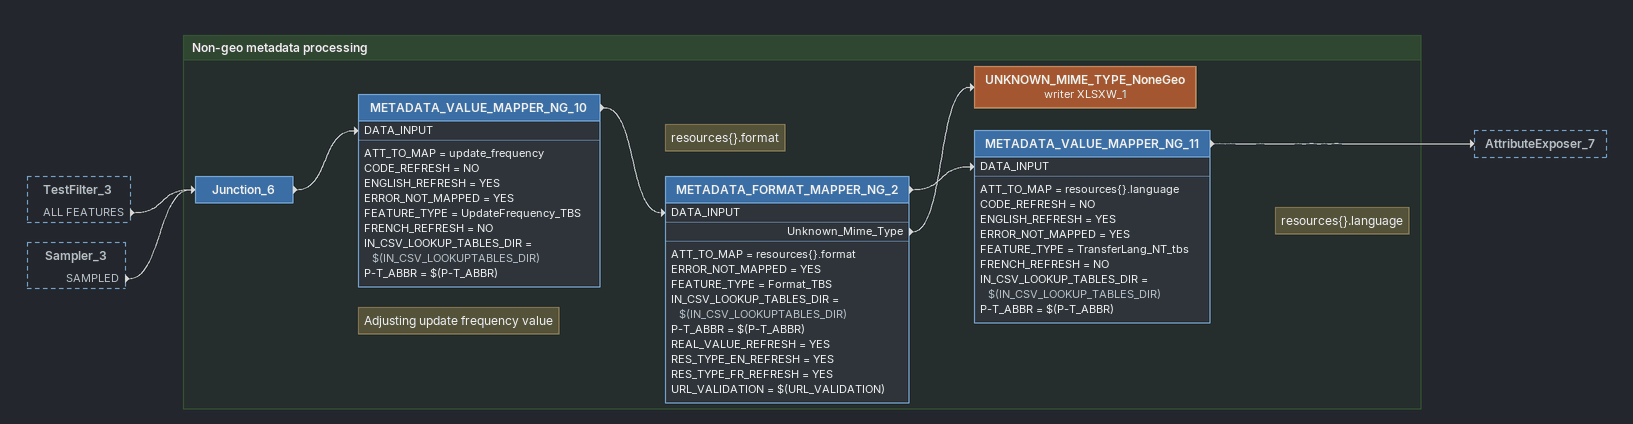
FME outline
TestFilter_3 [outside]
    ALL FEATURES -> Junction_6
Sampler_3 [outside]
    SAMPLED -> Junction_6

Bookmark: Non-geo metadata processing
Junction_6
    -> METADATA_VALUE_MAPPER_NG_10 [DATA_INPUT]
Note: Adjusting update frequency value
METADATA_VALUE_MAPPER_NG_10
    ATT_TO_MAP = update_frequency
    CODE_REFRESH = NO
    ENGLISH_REFRESH = YES
    ERROR_NOT_MAPPED = YES
    FEATURE_TYPE = UpdateFrequency_TBS
    FRENCH_REFRESH = NO
    IN_CSV_LOOKUP_TABLES_DIR = $(IN_CSV_LOOKUPTABLES_DIR)
    P-T_ABBR = $(P-T_ABBR)
    -> METADATA_FORMAT_MAPPER_NG_2 [DATA_INPUT]
Note: resources{}.format
METADATA_FORMAT_MAPPER_NG_2
    ATT_TO_MAP = resources{}.format
    ERROR_NOT_MAPPED = YES
    FEATURE_TYPE = Format_TBS
    IN_CSV_LOOKUP_TABLES_DIR = $(IN_CSV_LOOKUPTABLES_DIR)
    P-T_ABBR = $(P-T_ABBR)
    REAL_VALUE_REFRESH = YES
    RES_TYPE_EN_REFRESH = YES
    RES_TYPE_FR_REFRESH = YES
    URL_VALIDATION = $(URL_VALIDATION)
    Unknown_Mime_Type -> UNKNOWN_MIME_TYPE_NoneGeo (writer XLSXW_1)
    -> METADATA_VALUE_MAPPER_NG_11 [DATA_INPUT]
UNKNOWN_MIME_TYPE_NoneGeo (writer XLSXW_1)
Note: resources{}.language
METADATA_VALUE_MAPPER_NG_11
    ATT_TO_MAP = resources{}.language
    CODE_REFRESH = NO
    ENGLISH_REFRESH = YES
    ERROR_NOT_MAPPED = YES
    FEATURE_TYPE = TransferLang_NT_tbs
    FRENCH_REFRESH = NO
    IN_CSV_LOOKUP_TABLES_DIR = $(IN_CSV_LOOKUP_TABLES_DIR)
    P-T_ABBR = $(P-T_ABBR)
    -> AttributeExposer_7
